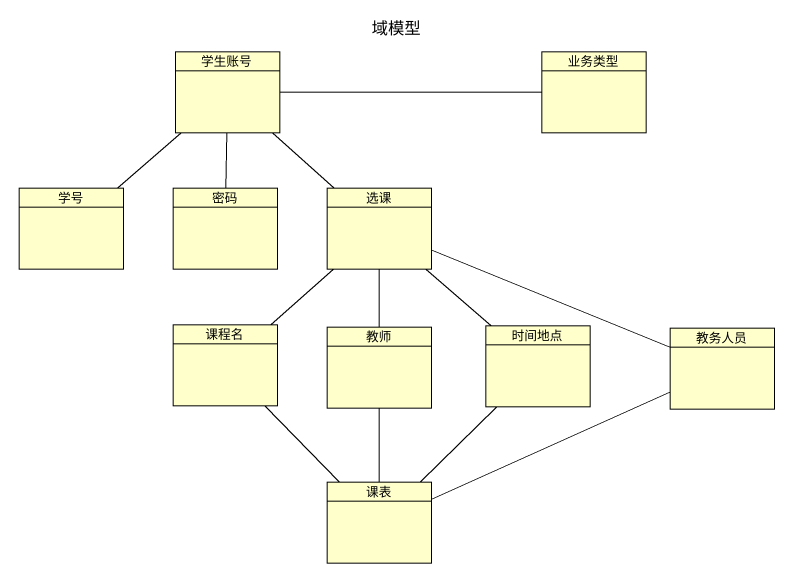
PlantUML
@startuml
title 域模型
hide circle
hide empty members
class 学生账号
class 业务类型
class 学号
class 密码
class 选课
class 课程名
class 教师
class 时间地点
class 教务人员
class 课表
学生账号 -right- 业务类型
学生账号 -- 学号
学生账号 -- 密码
学生账号 -- 选课
选课 -- 课程名
选课 -- 教师
选课 -- 时间地点
选课 -right- 教务人员
课程名 -- 课表
教师 -- 课表
时间地点 -- 课表
课表 -right- 教务人员
@enduml
